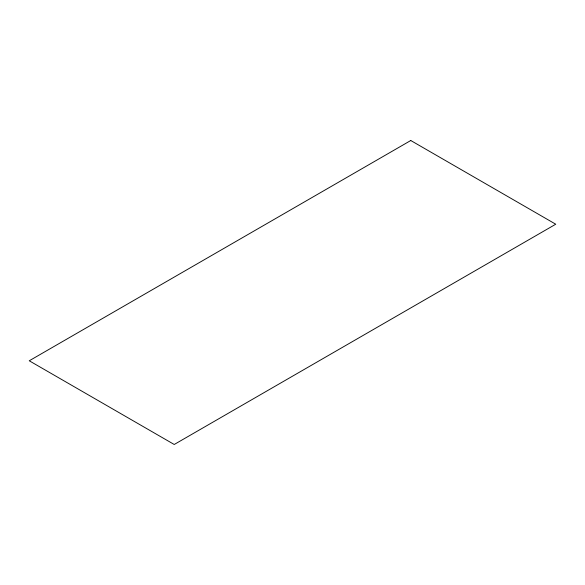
<?xml version="1.0" encoding="UTF-8"?>
<svg xmlns="http://www.w3.org/2000/svg" width="585" height="585" viewBox="0 0 585 585"><rect width="100%" height="100%" fill="white"/><g stroke="black" fill="none" stroke-linecap="round" stroke-linejoin="round"><path stroke-width="0.88" d="M410.772 140.517L29.25 360.784L174.228 444.483L555.75 224.216L410.772 140.517"/></g></svg>
